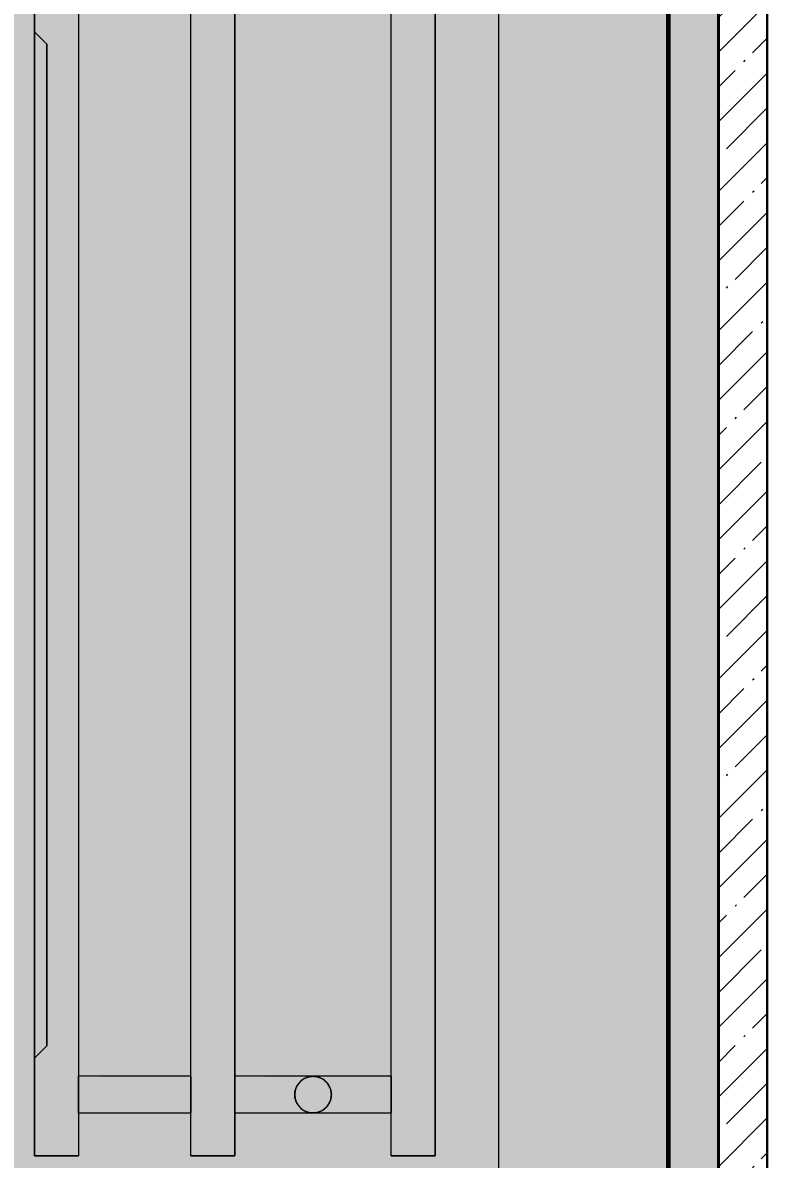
# Model space of a CAD drawing. Header units: millimetres. Extents: x 10406 to 76706, y -2377 to 12445.
# Drawn here: x 67601.7 to 67906.6, y 8528.6 to 8993.8 of the extents above; entities that cross this region are included whole.
import ezdxf

# ---------------------------------------------------------------- set-up
doc = ezdxf.new("R2010")
doc.units = ezdxf.units.MM
for name, color, linetype, lineweight in [('A-ANNO-DIMS', 7, 'Continuous', 9), ('A-ANNO-DIMS-25', 7, 'Continuous', 9), ('A-WALL-PATT', 7, 'Continuous', 9), ('M-EQPM', 7, 'Continuous', 9)]:
    doc.layers.add(name, color=color, linetype=linetype, lineweight=lineweight)
for name, color, linetype, lineweight, true_color in [('A-WALL-4', 7, 'Continuous', 30, 0x3c3c3c), ('A-WALL-5', 7, 'Continuous', 40, 0x3c3c3c), ('A-WALL-FNSH-3', 7, 'Continuous', 30, 0x3c3c3c), ('I-WALL-1', 7, 'Continuous', 9, 0x787878)]:
    doc.layers.add(name, color=color, linetype=linetype, lineweight=lineweight, true_color=true_color)
doc.layers.add('M-EQPM-1', color=7, linetype='Continuous', lineweight=9, true_color=0xe6e6e6, transparency=0.7)
doc.styles.add('ISOCPEUR_5', font='isocpeur.ttf', dxfattribs={"width": 0.9, "height": 49.99999999999999})
doc.dimstyles.new('ISO-2_0_0_9К_Средний_округл2_1', dxfattribs={"dimscale": 304.8, "dimtxt": 49.79905879051576, "dimasz": 0.1230314960629921, "dimexe": 0.09842519685039369, "dimexo": 0, "dimgap": 0, "dimtad": 1, "dimdec": 0, "dimrnd": 10, "dimzin": 0, "dimdsep": 46, "dimtxsty": 'ISOCPEUR_5', "dimblk1": 'OBLIQUE', "dimblk2": 'OBLIQUE', "dimsah": 1, "dimcen": 0.09, "dimdle": 0.09842519685039369, "dimazin": 0, "dimtfac": 1, "dimtdec": 4, "dimtix": 1, "dimtmove": 0, "dimatfit": 3, "dimfxl": 1, "dimtvp": 1, "dimtolj": 1, "dimtzin": 0, "dimarcsym": 2})

# ---------------------------------------------------------------- blocks, each defined once
blk = doc.blocks.new('radiator_prado_classic_z_tip_30_po exemplyaru - Classic Z Тип 30-500-30677899-Развертка 3_02-2')
at = {"layer": 'M-EQPM-1'}
for points in [[(-396.8846453224432, 8530.000000000005), (-381.9999999983435, 8530.000000000005), (-381.9999999983435, 9030.000000000005), (-399.9999999983568, 9030.000000000005), (-399.9999999983427, 8990.000000000005), (-394.9999999983427, 8985.000000000005), (-394.9999999983427, 8574.999999999987), (-399.9999999983568, 8569.999999999987), (-399.9999999983568, 8530.000000000005)], [(-317.9999999983451, 8530.000000000005), (-317.9999999983451, 9030.000000000005), (-335.9999999983572, 9030.000000000005), (-335.9999999983572, 8530.000000000005)], [(-235.9999999983454, 8530.000000000005), (-235.9999999983454, 9030.000000000005), (-253.9999999983553, 9030.000000000005), (-253.9999999983553, 8530.000000000005)], [(-399.9999999983568, 8569.999999999987), (-394.9999999983427, 8574.999999999987), (-394.9999999983427, 8985.000000000005), (-399.9999999983427, 8990.000000000005), (-399.9999999983568, 8576.6098156261)], [(-278.7684421877032, 8553.029155988655), (-278.6576797858265, 8553.80673338873), (-278.7644054783344, 8553.058857161734)], [(-280.6426702462719, 8549.76787108194), (-280.1899618394788, 8550.332338050828), (-280.5877116546758, 8549.839494512966)]]:
    blk.add_hatch(color=256, dxfattribs=at).paths.add_polyline_path(points)
h = blk.add_hatch(color=256, dxfattribs=at)
h.paths.add_polyline_path([(-292.4934167626935, 8558.753071730685), (-292.0258565082742, 8559.38040092801), (-292.4918751839088, 8558.755080755273)])
h.paths.add_polyline_path([(-293.232724324629, 8556.97084401134), (-292.956855376919, 8557.648947080472), (-293.2285324374682, 8556.980964122175)])
h.paths.add_polyline_path([(-279.0116958618291, 8555.000000000004), (-253.9999999983553, 8555.000000000004), (-253.9999999983553, 8562.500000000005), (-317.9999999983451, 8562.244443697173), (-317.9999999983451, 8555.000000000004), (-279.5053927277832, 8555.000000000004)])
h.paths.add_polyline_path([(-381.9999999983435, 8555.000000000004), (-335.9999999983572, 8555.000000000004), (-335.9999999983572, 8562.500000000005), (-381.9999999983435, 8562.244443697173), (-381.9999999983435, 8556.941142838274)])
h = blk.add_hatch(color=256, dxfattribs=at)
h.paths.add_polyline_path([(-278.7684421877054, 8556.97084401135), (-278.7726340748651, 8557.00168694668), (-278.7726340748651, 8556.98096412218)])
h.paths.add_polyline_path([(-279.507749749643, 8558.753071730693), (-280.1899618394863, 8559.667661949181), (-279.5092913284245, 8558.755080755276)])
h = blk.add_hatch(color=256, dxfattribs=at)
h.paths.add_polyline_path([(-279.5077497496387, 8551.246928269313), (-280.1899618394788, 8550.332338050828), (-279.5092913284191, 8551.244919244733)])
h.paths.add_polyline_path([(-278.7684421877032, 8553.029155988655), (-278.7726340748619, 8552.998313053327), (-278.7726340748619, 8553.019035877825)])
h.paths.add_polyline_path([(-288.8536647781328, 8547.5), (-253.9999999983553, 8547.755556302836), (-253.9999999983553, 8555.000000000004), (-317.9999999983451, 8555.000000000004), (-317.9999999983451, 8547.500000000004), (-293.245026953334, 8547.5)])
h.paths.add_polyline_path([(-337.5071741759176, 8547.500000000004), (-335.9999999983572, 8547.755556302836), (-335.9999999983572, 8555.000000000004), (-381.9999999983435, 8555.000000000004), (-381.9999999983435, 8547.500000000004), (-367.1959097491804, 8547.500000000004)])
h.paths.add_polyline_path([(-293.232724324629, 8553.02915598866), (-293.245026953334, 8553.058857161732), (-293.2342161156379, 8553.040132241567)])
h.paths.add_polyline_path([(-291.3584962660581, 8549.767871081938), (-292.0258565082828, 8550.619599071999), (-291.4134548576574, 8549.839494512966)])
at = {"layer": 'M-EQPM'}
for p, q in [((-399.9999999983477, 8529.999999999996), (-399.9999999983477, 9029.999999999996)), ((-399.9999999983508, 9029.999999999996), (-399.9999999983508, 8989.999999999996)), ((-381.9999999983477, 9029.999999999996), (-381.9999999983477, 8529.999999999996)), ((-335.9999999983608, 8529.999999999996), (-335.9999999983608, 9029.999999999996)), ((-317.9999999983482, 9029.999999999996), (-317.9999999983482, 8529.999999999996)), ((-253.999999998359, 8529.999999999996), (-253.999999998359, 9029.999999999996)), ((-235.999999998356, 8529.999999999996), (-235.999999998356, 9029.999999999996)), ((-235.9999999983489, 9029.999999999996), (-235.9999999983489, 8529.999999999996)), ((-381.9999999983508, 8997.500000000002), (-381.9999999983508, 8562.499999999996)), ((-335.9999999983842, 8562.499999999996), (-335.9999999983842, 8997.500000000002)), ((-317.9999999983843, 8562.499999999996), (-317.9999999983843, 8997.500000000002)), ((-253.9999999983824, 8562.499999999996), (-253.9999999983824, 8997.500000000002)), ((-399.9999999983479, 8569.99999999998), (-399.9999999983479, 8989.999999999996)), ((-399.9999999983478, 8989.999999999996), (-399.9999999983478, 8569.99999999998)), ((-399.999999998348, 8569.99999999998), (-399.999999998348, 8989.999999999996)), ((-399.9999999983479, 8989.999999999996), (-399.9999999983479, 8569.99999999998)), ((-399.9999999983481, 8569.99999999998), (-399.9999999983481, 8989.999999999996)), ((-399.999999998348, 8989.999999999996), (-399.999999998348, 8569.99999999998)), ((-399.9999999983482, 8569.99999999998), (-399.9999999983482, 8989.999999999996)), ((-399.9999999983481, 8989.999999999996), (-399.9999999983481, 8569.99999999998)), ((-399.9999999983482, 8569.99999999998), (-399.9999999983482, 8989.999999999996)), ((-399.9999999983482, 8989.999999999996), (-399.9999999983482, 8569.99999999998)), ((-399.9999999983484, 8569.99999999998), (-399.9999999983484, 8989.999999999996)), ((-399.9999999983483, 8989.999999999996), (-399.9999999983483, 8569.99999999998)), ((-399.9999999983485, 8569.99999999998), (-399.9999999983485, 8989.999999999996)), ((-399.9999999983485, 8989.999999999996), (-399.9999999983485, 8569.99999999998)), ((-399.999999998349, 8569.99999999998), (-399.999999998349, 8989.999999999996)), ((-399.9999999983489, 8989.999999999996), (-399.9999999983489, 8569.99999999998)), ((-399.9999999983492, 8569.99999999998), (-399.9999999983492, 8989.999999999996)), ((-399.999999998349, 8989.999999999996), (-399.999999998349, 8569.99999999998)), ((-399.999999998349, 8569.99999999998), (-399.999999998349, 8989.999999999996)), ((-399.999999998349, 8989.999999999996), (-399.999999998349, 8569.99999999998)), ((-399.9999999983493, 8569.99999999998), (-399.9999999983493, 8989.999999999996)), ((-399.9999999983492, 8989.999999999996), (-399.9999999983492, 8569.99999999998)), ((-399.9999999983478, 8569.99999999998), (-399.9999999983478, 8989.999999999996)), ((-399.9999999983478, 8989.999999999996), (-399.9999999983478, 8569.99999999998)), ((-399.9999999983486, 8569.99999999998), (-399.9999999983486, 8989.999999999996)), ((-399.9999999983485, 8989.999999999996), (-399.9999999983485, 8569.99999999998)), ((-399.9999999983487, 8569.99999999998), (-399.9999999983487, 8989.999999999996)), ((-399.9999999983486, 8989.999999999996), (-399.9999999983486, 8569.99999999998)), ((-399.9999999983488, 8569.99999999998), (-399.9999999983488, 8989.999999999996)), ((-399.9999999983488, 8989.999999999996), (-399.9999999983488, 8569.99999999998)), ((-399.9999999983489, 8569.99999999998), (-399.9999999983489, 8989.999999999996)), ((-399.9999999983488, 8989.999999999996), (-399.9999999983488, 8569.99999999998)), ((-399.9999999983493, 8569.99999999998), (-399.9999999983493, 8989.999999999996)), ((-399.9999999983493, 8989.999999999996), (-399.9999999983493, 8569.99999999998)), ((-399.9999999983494, 8569.99999999998), (-399.9999999983494, 8989.999999999996)), ((-399.9999999983494, 8989.999999999996), (-399.9999999983494, 8569.99999999998)), ((-399.9999999983496, 8569.99999999998), (-399.9999999983496, 8989.999999999996)), ((-399.9999999983496, 8989.999999999996), (-399.9999999983496, 8569.99999999998)), ((-399.9999999983497, 8569.99999999998), (-399.9999999983497, 8989.999999999996)), ((-399.9999999983497, 8989.999999999996), (-399.9999999983497, 8569.99999999998)), ((-399.9999999983497, 8569.99999999998), (-399.9999999983497, 8989.999999999996)), ((-399.9999999983497, 8989.999999999996), (-399.9999999983497, 8569.99999999998)), ((-399.9999999983499, 8569.99999999998), (-399.9999999983499, 8989.999999999996)), ((-399.9999999983498, 8989.999999999996), (-399.9999999983498, 8569.99999999998)), ((-399.9999999983499, 8569.99999999998), (-399.9999999983499, 8989.999999999996)), ((-399.9999999983499, 8989.999999999996), (-399.9999999983499, 8569.99999999998)), ((-399.99999999835, 8569.99999999998), (-399.99999999835, 8989.999999999996)), ((-399.9999999983499, 8989.999999999996), (-399.9999999983499, 8569.99999999998)), ((-399.9999999983501, 8569.99999999998), (-399.9999999983501, 8989.999999999996)), ((-399.9999999983501, 8989.999999999996), (-399.9999999983501, 8569.99999999998)), ((-399.9999999983502, 8569.99999999998), (-399.9999999983502, 8989.999999999996)), ((-399.9999999983502, 8989.999999999996), (-399.9999999983502, 8569.99999999998)), ((-399.9999999983503, 8569.99999999998), (-399.9999999983503, 8989.999999999996)), ((-399.9999999983503, 8989.999999999996), (-399.9999999983503, 8569.99999999998)), ((-399.9999999983505, 8569.99999999998), (-399.9999999983505, 8989.999999999996)), ((-399.9999999983504, 8989.999999999996), (-399.9999999983504, 8569.99999999998)), ((-399.9999999983506, 8569.99999999998), (-399.9999999983506, 8989.999999999996)), ((-399.9999999983506, 8989.999999999996), (-399.9999999983506, 8569.99999999998)), ((-399.9999999983506, 8569.99999999998), (-399.9999999983506, 8989.999999999996)), ((-399.9999999983506, 8989.999999999996), (-399.9999999983506, 8569.99999999998)), ((-399.9999999983507, 8569.99999999998), (-399.9999999983507, 8989.999999999996)), ((-399.9999999983507, 8989.999999999996), (-399.9999999983507, 8569.99999999998)), ((-399.9999999983508, 8569.99999999998), (-399.9999999983508, 8989.999999999996)), ((-399.9999999983508, 8989.999999999996), (-399.9999999983508, 8569.99999999998)), ((-399.9999999983508, 8989.999999999996), (-399.9999999983508, 8569.999999999978)), ((-399.999999998346, 8989.999999999996), (-394.9999999983459, 8984.999999999995)), ((-399.9999999983461, 8989.999999999996), (-394.999999998346, 8984.999999999995)), ((-399.9999999983461, 8989.999999999996), (-394.9999999983461, 8984.999999999996)), ((-399.9999999983461, 8989.999999999996), (-394.9999999983461, 8984.999999999996)), ((-399.9999999983461, 8989.999999999996), (-394.9999999983462, 8984.999999999996)), ((-399.9999999983462, 8989.999999999996), (-394.9999999983462, 8984.999999999996)), ((-399.9999999983463, 8989.999999999996), (-394.9999999983462, 8984.999999999996)), ((-399.9999999983464, 8989.999999999996), (-394.9999999983463, 8984.999999999996)), ((-399.9999999983464, 8989.999999999996), (-394.9999999983464, 8984.999999999996)), ((-399.9999999983464, 8989.999999999996), (-394.9999999983464, 8984.999999999996)), ((-399.9999999983464, 8989.999999999996), (-394.9999999983465, 8984.999999999996)), ((-399.9999999983465, 8989.999999999996), (-394.9999999983465, 8984.999999999996)), ((-399.9999999983466, 8989.999999999996), (-394.9999999983465, 8984.999999999996)), ((-399.9999999983467, 8989.999999999996), (-394.9999999983465, 8984.999999999996)), ((-399.9999999983459, 8989.999999999996), (-394.9999999983459, 8984.999999999996)), ((-399.999999998346, 8989.999999999996), (-394.9999999983459, 8984.999999999996)), ((-399.9999999983467, 8989.999999999996), (-394.9999999983467, 8984.999999999996)), ((-399.9999999983468, 8989.999999999996), (-394.9999999983467, 8984.999999999996)), ((-399.9999999983468, 8989.999999999996), (-394.9999999983468, 8984.999999999996)), ((-399.9999999983468, 8989.999999999996), (-394.9999999983468, 8984.999999999996)), ((-399.9999999983469, 8989.999999999996), (-394.9999999983468, 8984.999999999996)), ((-399.9999999983469, 8989.999999999996), (-394.9999999983469, 8984.999999999996)), ((-399.9999999983469, 8989.999999999996), (-394.9999999983469, 8984.999999999996)), ((-399.9999999983471, 8989.999999999996), (-394.999999998347, 8984.999999999996)), ((-399.9999999983471, 8989.999999999996), (-394.9999999983471, 8984.999999999996)), ((-399.9999999983471, 8989.999999999996), (-394.9999999983471, 8984.999999999996)), ((-399.9999999983472, 8989.999999999996), (-394.9999999983471, 8984.999999999996)), ((-399.9999999983472, 8989.999999999996), (-394.9999999983472, 8984.999999999996)), ((-399.9999999983472, 8989.999999999996), (-394.9999999983472, 8984.999999999996)), ((-399.9999999983473, 8989.999999999996), (-394.9999999983473, 8984.999999999996)), ((-399.9999999983473, 8989.999999999996), (-394.9999999983474, 8984.999999999996)), ((-399.9999999983474, 8989.999999999996), (-394.9999999983473, 8984.999999999996)), ((-399.9999999983474, 8989.999999999996), (-394.9999999983475, 8984.999999999996)), ((-399.9999999983475, 8989.999999999996), (-394.9999999983474, 8984.999999999996)), ((-399.9999999983476, 8989.999999999996), (-394.9999999983476, 8984.999999999996)), ((-399.9999999983476, 8989.999999999996), (-394.9999999983476, 8984.999999999996)), ((-399.9999999983476, 8989.999999999996), (-394.9999999983477, 8984.999999999996)), ((-399.9999999983477, 8989.999999999996), (-394.9999999983477, 8984.999999999996)), ((-399.9999999983478, 8989.999999999996), (-394.9999999983477, 8984.999999999996)), ((-399.9999999983478, 8989.999999999996), (-394.9999999983477, 8984.999999999996)), ((-399.9999999983478, 8989.999999999996), (-394.9999999983478, 8984.999999999996)), ((-399.9999999983479, 8989.999999999996), (-394.9999999983479, 8984.999999999996)), ((-399.9999999983479, 8989.999999999996), (-394.999999998348, 8984.999999999996)), ((-399.999999998348, 8989.999999999996), (-394.999999998348, 8984.999999999996)), ((-399.999999998348, 8989.999999999996), (-394.999999998348, 8984.999999999996)), ((-399.9999999983481, 8989.999999999996), (-394.999999998348, 8984.999999999996)), ((-399.9999999983481, 8989.999999999996), (-394.9999999983481, 8984.999999999996)), ((-399.9999999983482, 8989.999999999996), (-394.9999999983482, 8984.999999999996)), ((-399.9999999983482, 8989.999999999996), (-394.9999999983482, 8984.999999999996)), ((-399.9999999983482, 8989.999999999996), (-394.9999999983483, 8984.999999999996)), ((-399.9999999983483, 8989.999999999996), (-394.9999999983484, 8984.999999999996)), ((-399.9999999983484, 8989.999999999996), (-394.9999999983483, 8984.999999999996)), ((-399.9999999983485, 8989.999999999996), (-394.9999999983484, 8984.999999999996)), ((-399.9999999983485, 8989.999999999996), (-394.9999999983484, 8984.999999999996)), ((-399.9999999983485, 8989.999999999996), (-394.9999999983486, 8984.999999999996)), ((-399.9999999983486, 8989.999999999996), (-394.9999999983486, 8984.999999999996)), ((-399.9999999983486, 8989.999999999996), (-394.9999999983486, 8984.999999999996)), ((-399.9999999983487, 8989.999999999996), (-394.9999999983486, 8984.999999999996)), ((-399.9999999983488, 8989.999999999996), (-394.9999999983487, 8984.999999999996)), ((-399.9999999983488, 8989.999999999996), (-394.9999999983488, 8984.999999999996)), ((-399.9999999983488, 8989.999999999996), (-394.9999999983489, 8984.999999999996)), ((-399.9999999983489, 8989.999999999996), (-394.9999999983489, 8984.999999999996)), ((-399.9999999983489, 8989.999999999996), (-394.9999999983489, 8984.999999999996)), ((-399.999999998349, 8989.999999999996), (-394.9999999983489, 8984.999999999996)), ((-394.9999999983459, 8574.99999999998), (-394.9999999983459, 8984.999999999995)), ((-394.999999998346, 8984.999999999995), (-394.999999998346, 8574.99999999998)), ((-394.9999999983461, 8574.99999999998), (-394.9999999983461, 8984.999999999996)), ((-394.9999999983461, 8984.999999999996), (-394.9999999983461, 8574.99999999998)), ((-394.9999999983462, 8574.99999999998), (-394.9999999983462, 8984.999999999996)), ((-394.9999999983462, 8984.999999999996), (-394.9999999983462, 8574.99999999998)), ((-394.9999999983462, 8574.99999999998), (-394.9999999983462, 8984.999999999996)), ((-394.9999999983463, 8984.999999999996), (-394.9999999983463, 8574.99999999998)), ((-394.9999999983464, 8574.99999999998), (-394.9999999983464, 8984.999999999996)), ((-394.9999999983464, 8984.999999999996), (-394.9999999983464, 8574.99999999998)), ((-394.9999999983465, 8574.99999999998), (-394.9999999983465, 8984.999999999996)), ((-394.9999999983465, 8984.999999999996), (-394.9999999983465, 8574.99999999998)), ((-394.9999999983465, 8574.99999999998), (-394.9999999983465, 8984.999999999996)), ((-394.9999999983465, 8984.999999999996), (-394.9999999983465, 8574.99999999998)), ((-394.9999999983459, 8574.99999999998), (-394.9999999983459, 8984.999999999996)), ((-394.9999999983459, 8984.999999999996), (-394.9999999983459, 8574.99999999998)), ((-394.9999999983467, 8574.99999999998), (-394.9999999983467, 8984.999999999996)), ((-394.9999999983467, 8984.999999999996), (-394.9999999983467, 8574.99999999998)), ((-394.9999999983468, 8574.99999999998), (-394.9999999983468, 8984.999999999996)), ((-394.9999999983468, 8984.999999999996), (-394.9999999983468, 8574.99999999998)), ((-394.9999999983468, 8574.99999999998), (-394.9999999983468, 8984.999999999996)), ((-394.9999999983469, 8984.999999999996), (-394.9999999983469, 8574.99999999998)), ((-394.9999999983469, 8574.99999999998), (-394.9999999983469, 8984.999999999996)), ((-394.999999998347, 8984.999999999996), (-394.999999998347, 8574.99999999998)), ((-394.9999999983471, 8574.99999999998), (-394.9999999983471, 8984.999999999996)), ((-394.9999999983471, 8984.999999999996), (-394.9999999983471, 8574.99999999998)), ((-394.9999999983471, 8574.99999999998), (-394.9999999983471, 8984.999999999996)), ((-394.9999999983472, 8984.999999999996), (-394.9999999983472, 8574.99999999998)), ((-394.9999999983472, 8574.99999999998), (-394.9999999983472, 8984.999999999996)), ((-394.9999999983473, 8984.999999999996), (-394.9999999983473, 8574.99999999998)), ((-394.9999999983474, 8574.99999999998), (-394.9999999983474, 8984.999999999996)), ((-394.9999999983473, 8984.999999999996), (-394.9999999983473, 8574.99999999998)), ((-394.9999999983475, 8574.99999999998), (-394.9999999983475, 8984.999999999996)), ((-394.9999999983474, 8984.999999999996), (-394.9999999983474, 8574.99999999998)), ((-394.9999999983476, 8574.99999999998), (-394.9999999983476, 8984.999999999996)), ((-394.9999999983476, 8984.999999999996), (-394.9999999983476, 8574.99999999998)), ((-394.9999999983477, 8574.99999999998), (-394.9999999983477, 8984.999999999996)), ((-394.9999999983477, 8984.999999999996), (-394.9999999983477, 8574.99999999998)), ((-394.9999999983477, 8574.99999999998), (-394.9999999983477, 8984.999999999996)), ((-394.9999999983477, 8984.999999999996), (-394.9999999983477, 8574.99999999998)), ((-394.9999999983478, 8574.99999999998), (-394.9999999983478, 8984.999999999996)), ((-394.9999999983479, 8984.999999999996), (-394.9999999983479, 8574.99999999998)), ((-394.999999998348, 8574.99999999998), (-394.999999998348, 8984.999999999996)), ((-394.999999998348, 8984.999999999996), (-394.999999998348, 8574.99999999998)), ((-394.999999998348, 8574.99999999998), (-394.999999998348, 8984.999999999996)), ((-394.999999998348, 8984.999999999996), (-394.999999998348, 8574.99999999998)), ((-394.9999999983481, 8574.99999999998), (-394.9999999983481, 8984.999999999996)), ((-394.9999999983482, 8984.999999999996), (-394.9999999983482, 8574.99999999998)), ((-394.9999999983482, 8574.99999999998), (-394.9999999983482, 8984.999999999996)), ((-394.9999999983483, 8984.999999999996), (-394.9999999983483, 8574.99999999998)), ((-394.9999999983484, 8574.99999999998), (-394.9999999983484, 8984.999999999996)), ((-394.9999999983483, 8984.999999999996), (-394.9999999983483, 8574.99999999998)), ((-394.9999999983484, 8574.99999999998), (-394.9999999983484, 8984.999999999996)), ((-394.9999999983484, 8984.999999999996), (-394.9999999983484, 8574.99999999998)), ((-394.9999999983486, 8574.99999999998), (-394.9999999983486, 8984.999999999996)), ((-394.9999999983486, 8984.999999999996), (-394.9999999983486, 8574.99999999998)), ((-394.9999999983486, 8574.99999999998), (-394.9999999983486, 8984.999999999996)), ((-394.9999999983486, 8984.999999999996), (-394.9999999983486, 8574.99999999998)), ((-394.9999999983487, 8574.99999999998), (-394.9999999983487, 8984.999999999996)), ((-394.9999999983488, 8984.999999999996), (-394.9999999983488, 8574.99999999998)), ((-394.9999999983489, 8574.99999999998), (-394.9999999983489, 8984.999999999996)), ((-394.9999999983489, 8984.999999999996), (-394.9999999983489, 8574.99999999998)), ((-394.9999999983489, 8574.99999999998), (-394.9999999983489, 8984.999999999996)), ((-394.9999999983489, 8984.999999999996), (-394.9999999983489, 8574.99999999998)), ((-394.999999998346, 8574.99999999998), (-399.9999999983461, 8569.99999999998)), ((-399.999999998346, 8569.99999999998), (-394.9999999983459, 8574.99999999998)), ((-394.9999999983461, 8574.99999999998), (-399.9999999983461, 8569.99999999998)), ((-399.9999999983461, 8569.99999999998), (-394.9999999983461, 8574.99999999998)), ((-394.9999999983462, 8574.99999999998), (-399.9999999983462, 8569.99999999998)), ((-399.9999999983461, 8569.99999999998), (-394.9999999983462, 8574.99999999998)), ((-394.9999999983463, 8574.99999999998), (-399.9999999983464, 8569.99999999998)), ((-399.9999999983463, 8569.99999999998), (-394.9999999983462, 8574.99999999998)), ((-394.9999999983464, 8574.99999999998), (-399.9999999983464, 8569.99999999998)), ((-399.9999999983464, 8569.99999999998), (-394.9999999983464, 8574.99999999998)), ((-394.9999999983465, 8574.99999999998), (-399.9999999983465, 8569.99999999998)), ((-399.9999999983464, 8569.99999999998), (-394.9999999983465, 8574.99999999998)), ((-394.9999999983465, 8574.99999999998), (-399.9999999983467, 8569.99999999998)), ((-399.9999999983466, 8569.99999999998), (-394.9999999983465, 8574.99999999998)), ((-394.9999999983459, 8574.99999999998), (-399.999999998346, 8569.99999999998)), ((-399.9999999983459, 8569.99999999998), (-394.9999999983459, 8574.99999999998)), ((-394.9999999983467, 8574.99999999998), (-399.9999999983468, 8569.99999999998)), ((-399.9999999983467, 8569.99999999998), (-394.9999999983467, 8574.99999999998)), ((-394.9999999983468, 8574.99999999998), (-399.9999999983468, 8569.99999999998)), ((-399.9999999983468, 8569.99999999998), (-394.9999999983468, 8574.99999999998)), ((-394.9999999983469, 8574.99999999998), (-399.9999999983469, 8569.99999999998)), ((-399.9999999983469, 8569.99999999998), (-394.9999999983468, 8574.99999999998)), ((-394.999999998347, 8574.99999999998), (-399.9999999983471, 8569.99999999998)), ((-399.9999999983469, 8569.99999999998), (-394.9999999983469, 8574.99999999998)), ((-394.9999999983471, 8574.99999999998), (-399.9999999983471, 8569.99999999998)), ((-399.9999999983471, 8569.99999999998), (-394.9999999983471, 8574.99999999998)), ((-394.9999999983472, 8574.99999999998), (-399.9999999983472, 8569.99999999998)), ((-399.9999999983472, 8569.99999999998), (-394.9999999983471, 8574.99999999998)), ((-394.9999999983473, 8574.99999999998), (-399.9999999983473, 8569.99999999998)), ((-399.9999999983472, 8569.99999999998), (-394.9999999983472, 8574.99999999998)), ((-394.9999999983473, 8574.99999999998), (-399.9999999983474, 8569.99999999998)), ((-399.9999999983473, 8569.99999999998), (-394.9999999983474, 8574.99999999998)), ((-394.9999999983474, 8574.99999999998), (-399.9999999983475, 8569.99999999998)), ((-399.9999999983474, 8569.99999999998), (-394.9999999983475, 8574.99999999998)), ((-394.9999999983476, 8574.99999999998), (-399.9999999983476, 8569.99999999998)), ((-399.9999999983476, 8569.99999999998), (-394.9999999983476, 8574.99999999998)), ((-394.9999999983477, 8574.99999999998), (-399.9999999983477, 8569.99999999998)), ((-399.9999999983476, 8569.99999999998), (-394.9999999983477, 8574.99999999998)), ((-394.9999999983477, 8574.99999999998), (-399.9999999983478, 8569.99999999998)), ((-399.9999999983478, 8569.99999999998), (-394.9999999983477, 8574.99999999998)), ((-394.9999999983479, 8574.99999999998), (-399.9999999983479, 8569.99999999998)), ((-399.9999999983478, 8569.99999999998), (-394.9999999983478, 8574.99999999998)), ((-394.999999998348, 8574.99999999998), (-399.999999998348, 8569.99999999998)), ((-399.9999999983479, 8569.99999999998), (-394.999999998348, 8574.99999999998)), ((-394.999999998348, 8574.99999999998), (-399.9999999983481, 8569.99999999998)), ((-399.999999998348, 8569.99999999998), (-394.999999998348, 8574.99999999998)), ((-394.9999999983482, 8574.99999999998), (-399.9999999983482, 8569.99999999998)), ((-399.9999999983481, 8569.99999999998), (-394.9999999983481, 8574.99999999998)), ((-394.9999999983483, 8574.99999999998), (-399.9999999983482, 8569.99999999998)), ((-399.9999999983482, 8569.99999999998), (-394.9999999983482, 8574.99999999998)), ((-394.9999999983483, 8574.99999999998), (-399.9999999983484, 8569.99999999998)), ((-399.9999999983483, 8569.99999999998), (-394.9999999983484, 8574.99999999998)), ((-394.9999999983484, 8574.99999999998), (-399.9999999983485, 8569.99999999998)), ((-399.9999999983485, 8569.99999999998), (-394.9999999983484, 8574.99999999998)), ((-394.9999999983486, 8574.99999999998), (-399.9999999983486, 8569.99999999998)), ((-399.9999999983485, 8569.99999999998), (-394.9999999983486, 8574.99999999998)), ((-394.9999999983486, 8574.99999999998), (-399.9999999983487, 8569.99999999998)), ((-399.9999999983486, 8569.99999999998), (-394.9999999983486, 8574.99999999998)), ((-394.9999999983488, 8574.99999999998), (-399.9999999983488, 8569.99999999998)), ((-399.9999999983488, 8569.99999999998), (-394.9999999983487, 8574.99999999998)), ((-394.9999999983489, 8574.99999999998), (-399.9999999983489, 8569.99999999998)), ((-399.9999999983488, 8569.99999999998), (-394.9999999983489, 8574.99999999998)), ((-394.9999999983489, 8574.99999999998), (-399.999999998349, 8569.99999999998)), ((-399.9999999983489, 8569.99999999998), (-394.9999999983489, 8574.99999999998)), ((-399.9999999983508, 8569.999999999978), (-399.9999999983508, 8529.999999999996)), ((-335.9999999983571, 8562.500000000005), (-381.9999999983434, 8562.500000000005)), ((-335.9999999983796, 8562.500000000005), (-381.9999999983431, 8562.500000000005)), ((-381.9999999983477, 8562.499999999996), (-381.9999999983478, 8554.999999999996)), ((-381.9999999983478, 8554.999999999996), (-381.9999999983477, 8562.499999999996)), ((-381.9999999983559, 8562.499999999996), (-381.9999999983559, 8554.999999999996)), ((-381.9999999983559, 8554.999999999996), (-381.9999999983559, 8562.499999999996)), ((-381.9999999983508, 8562.244443697164), (-381.9999999983508, 8561.49519052838)), ((-381.9999999983508, 8561.470993427518), (-381.9999999983508, 8547.755556302827)), ((-335.9999999983611, 8562.499999999996), (-335.9999999983611, 8554.999999999996)), ((-335.9999999983611, 8562.244443697164), (-335.9999999983611, 8562.499999999996)), ((-335.9999999983838, 8562.499999999996), (-335.9999999983838, 8554.999999999996)), ((-335.9999999983838, 8562.244443697164), (-335.9999999983838, 8562.499999999996)), ((-335.9999999983611, 8558.749999999996), (-335.9999999983611, 8562.244443697164)), ((-335.9999999983838, 8561.49519052838), (-335.9999999983838, 8562.244443697164)), ((-335.9999999983842, 8561.49519052838), (-335.9999999983842, 8562.244443697164)), ((-335.9999999983838, 8560.303300858895), (-335.9999999983838, 8561.49519052838)), ((-335.9999999983842, 8547.755556302827), (-335.9999999983842, 8561.470993427518)), ((-335.9999999983838, 8554.999999999996), (-335.9999999983838, 8560.303300858895)), ((-253.9999999983562, 8562.500000000005), (-317.9999999983449, 8562.500000000005)), ((-253.9999999983777, 8562.500000000005), (-317.9999999983447, 8562.500000000005)), ((-317.9999999983489, 8554.999999999996), (-317.9999999983488, 8562.499999999996)), ((-317.9999999983488, 8562.499999999996), (-317.9999999983488, 8554.999999999996)), ((-317.9999999983839, 8554.999999999996), (-317.9999999983838, 8562.499999999996)), ((-317.9999999983838, 8562.499999999996), (-317.9999999983838, 8554.999999999996)), ((-317.9999999983843, 8561.49519052838), (-317.9999999983843, 8562.244443697164)), ((-317.9999999983843, 8547.755556302827), (-317.9999999983843, 8561.470993427518)), ((-253.9999999983593, 8562.499999999996), (-253.9999999983593, 8554.999999999996)), ((-253.9999999983592, 8554.999999999996), (-253.9999999983593, 8562.499999999996)), ((-253.999999998382, 8562.499999999996), (-253.999999998382, 8554.999999999996)), ((-253.9999999983819, 8560.303300858895), (-253.999999998382, 8562.499999999996)), ((-253.9999999983824, 8561.49519052838), (-253.9999999983824, 8562.244443697164)), ((-253.9999999983824, 8547.755556302827), (-253.9999999983824, 8561.470993427518)), ((-253.9999999983819, 8554.999999999996), (-253.9999999983819, 8560.303300858895)), ((-381.9999999983478, 8554.999999999996), (-381.9999999983478, 8551.249999999995)), ((-381.9999999983477, 8549.696699141097), (-381.9999999983478, 8554.999999999996)), ((-381.9999999983559, 8554.999999999996), (-381.9999999983559, 8547.499999999996)), ((-381.9999999983559, 8548.504809471613), (-381.9999999983559, 8554.999999999996)), ((-335.9999999983611, 8554.999999999996), (-335.9999999983611, 8558.749999999996)), ((-335.9999999983613, 8554.999999999996), (-335.9999999983613, 8547.499999999996)), ((-335.9999999983613, 8547.499999999996), (-335.9999999983613, 8554.999999999996)), ((-335.999999998384, 8554.999999999996), (-335.9999999983839, 8547.499999999996)), ((-335.9999999983839, 8551.249999999995), (-335.9999999983839, 8554.999999999996)), ((-317.9999999983485, 8547.499999999996), (-317.9999999983487, 8554.999999999996)), ((-317.9999999983485, 8554.999999999996), (-317.9999999983485, 8547.755556302829)), ((-317.9999999983835, 8547.499999999996), (-317.9999999983836, 8554.999999999996)), ((-317.9999999983835, 8554.999999999996), (-317.9999999983835, 8547.755556302829)), ((-253.9999999983595, 8554.999999999996), (-253.9999999983594, 8547.499999999996)), ((-253.9999999983594, 8551.249999999995), (-253.9999999983594, 8554.999999999996)), ((-253.9999999983822, 8554.999999999996), (-253.9999999983822, 8547.499999999996)), ((-253.9999999983822, 8547.499999999996), (-253.9999999983821, 8554.999999999996)), ((-381.9999999983478, 8551.249999999995), (-381.9999999983477, 8547.755556302829)), ((-335.9999999983839, 8549.696699141097), (-335.9999999983839, 8551.249999999995)), ((-253.9999999983594, 8548.504809471613), (-253.9999999983594, 8551.249999999995)), ((-381.9999999983477, 8548.504809471613), (-381.9999999983477, 8549.696699141097)), ((-381.9999999983477, 8547.755556302829), (-381.9999999983477, 8548.504809471613)), ((-381.9999999983559, 8547.499999999996), (-381.9999999983559, 8548.504809471613)), ((-381.9999999983477, 8547.755556302829), (-381.9999999983477, 8547.499999999996)), ((-381.9999999983477, 8547.499999999996), (-381.9999999983477, 8547.755556302829)), ((-381.9999999983434, 8547.500000000004), (-335.9999999983571, 8547.500000000004)), ((-381.9999999983431, 8547.500000000004), (-335.9999999983806, 8547.500000000004)), ((-381.9999999983508, 8547.499999999995), (-381.9999999983508, 8529.999999999996)), ((-335.9999999983839, 8547.499999999996), (-335.9999999983839, 8549.696699141097)), ((-335.9999999983842, 8529.999999999996), (-335.9999999983842, 8547.499999999995)), ((-317.9999999983485, 8547.755556302829), (-317.9999999983485, 8547.499999999996)), ((-317.9999999983835, 8547.755556302829), (-317.9999999983835, 8547.499999999996)), ((-317.9999999983449, 8547.500000000004), (-253.9999999983562, 8547.500000000004)), ((-317.9999999983447, 8547.500000000004), (-253.9999999983777, 8547.500000000004)), ((-317.9999999983843, 8529.999999999996), (-317.9999999983843, 8547.499999999995)), ((-253.9999999983594, 8547.499999999996), (-253.9999999983594, 8548.504809471613)), ((-253.9999999983824, 8529.999999999996), (-253.9999999983824, 8547.499999999995)), ((-399.9999999983508, 8529.999999999996), (-381.9999999983508, 8529.999999999996)), ((-381.9999999983477, 8529.999999999996), (-399.9999999983477, 8529.999999999996)), ((-317.9999999983482, 8529.999999999996), (-335.9999999983608, 8529.999999999996)), ((-335.9999999983842, 8529.999999999996), (-317.9999999983843, 8529.999999999996)), ((-235.9999999983489, 8529.999999999996), (-253.999999998359, 8529.999999999996)), ((-253.9999999983824, 8529.999999999996), (-235.9999999983824, 8529.999999999996))]:
    blk.add_line(p, q, dxfattribs=at)
for centre, radius, start, end in [((-286.0005832561695, 8554.99999999999), 7.5, 90, 269.9999999999988), ((-285.9999999983519, 8554.999999999996), 7.499999999999956, 136.3789540936054, 149.9348695129492), ((-285.9999999983519, 8554.999999999996), 7.50000000000002, 121.6816533717877, 135.0000000000002), ((-285.9999999983519, 8554.999999999996), 7.500000000000031, 119.9999999999976, 120.3045219051872), ((-285.9999999983519, 8554.999999999996), 7.500000000000024, 117.282260728209, 119.9999999999726), ((-285.9999999983519, 8554.999999999996), 7.500000000000004, 107.4955371226162, 117.2822607282058), ((-285.9999999983519, 8554.999999999996), 7.5, 105.0048366822145, 107.4955371226175), ((-285.9999999983519, 8554.999999999996), 7.499999999999983, 90.00450707031546, 103.4292726831511), ((-286.0005832561695, 8554.99999999999), 7.499999999999943, 269.9999999999996, 90), ((-285.9999999983519, 8554.999999999996), 7.499999999999972, 75.00450707031347, 90.00000000000021), ((-285.9999999983519, 8554.999999999996), 7.50000000000002, 72.47896159579297, 74.99999999999952), ((-285.9999999983519, 8554.999999999996), 7.499999999999986, 62.76011520433254, 72.4789615957913), ((-285.9999999983519, 8554.999999999996), 7.500000000000001, 60.00483668221478, 62.76011520433507), ((-285.9999999983519, 8554.999999999996), 7.500000000000025, 59.69547809480776, 59.99999999999711), ((-285.9999999983519, 8554.999999999996), 7.50000000000003, 45.00563243572557, 58.29212570609991), ((-285.9999999983519, 8554.999999999996), 7.500000000000011, 30.06513048704504, 43.62104590638822), ((-285.9999999983519, 8554.999999999996), 7.499999999999972, 165.0000000000349, 180.0000000000002), ((-285.9999999983519, 8554.999999999996), 7.49999999999998, 180, 195.0000000000087), ((-285.9999999983519, 8554.999999999996), 7.49999999999997, 150.0000000000444, 164.4979362410025), ((-285.9999999983519, 8554.999999999996), 7.500000000000013, 15.50206375899502, 29.9999999999515), ((-285.9999999983519, 8554.999999999996), 7.500000000000028, 0, 14.99999999996205), ((-285.9999999983519, 8554.999999999996), 7.500000000000028, 344.9999999999912, 359.9999999999994), ((-285.9999999983519, 8554.999999999996), 7.500000000000025, 195.5020637590077, 210.0000000000086), ((-285.9999999983519, 8554.999999999996), 7.500000000000003, 210.065130487089, 223.6210459064382), ((-285.9999999983519, 8554.999999999996), 7.5, 316.3789540935654, 329.9348695129141), ((-285.9999999983519, 8554.999999999996), 7.500000000000015, 329.9999999999862, 344.497936240989), ((-285.9999999983519, 8554.999999999996), 7.500000000000023, 225.0000000000006, 238.3183466286997), ((-285.9999999983519, 8554.999999999996), 7.500000000000046, 240.0000000000205, 242.7177392711026), ((-285.9999999983519, 8554.999999999996), 7.50000000000002, 242.7177392710992, 252.5044628781363), ((-285.9999999983519, 8554.999999999996), 7.500000000000015, 252.5044628781357, 254.9951633177855), ((-285.9999999983519, 8554.999999999996), 7.500000000000011, 256.5707273162996, 269.9954929296846), ((-285.9999999983519, 8554.999999999996), 7.500000000000012, 269.9999999999996, 284.9954929296849), ((-285.9999999983519, 8554.999999999996), 7.499999999999983, 285.0000000000016, 287.5210384033827), ((-285.9999999983519, 8554.999999999996), 7.499999999999974, 287.5210384033854, 297.239884796455), ((-285.9999999983519, 8554.999999999996), 7.500000000000028, 297.2398847964528, 299.9951633177827), ((-285.9999999983519, 8554.999999999996), 7.500000000000011, 301.7078742933396, 314.9943675642642)]:
    blk.add_arc(centre, radius, start, end, dxfattribs=at)
for points in [[(-292.4918751839116, 8558.756744482762), (-292.4166434597419, 8558.888941770356), (-292.2599824458954, 8559.145388508598), (-292.0013711665017, 8559.50717586781), (-291.7272423620202, 8559.846435690353), (-291.5388558953696, 8560.058319542952), (-291.4429341377495, 8560.16050548703)], [(-291.4423508799358, 8560.160505487032), (-291.5382800888223, 8560.058322242498), (-291.7266556460613, 8559.846434437492), (-292.0007888352944, 8559.507176203515), (-292.2593989397968, 8559.145388418647), (-292.4160601635173, 8558.88894175644), (-292.4912919260966, 8558.756744482762)], [(-287.4401870146408, 8562.360425351708), (-287.9165890357472, 8562.267077683751), (-288.3902191733097, 8562.126609328176), (-288.8530815203133, 8561.936131906832)], [(-285.9999999983519, 8562.499999999996), (-286.4846110888843, 8562.499999999996), (-286.9637849935344, 8562.453773019663), (-287.4401870146408, 8562.360425351708)], [(-284.5598129820629, 8562.360425351708), (-285.03621851324, 8562.453771747987), (-285.5153889078194, 8562.499999999996), (-285.9999999983518, 8562.499999999996)], [(-283.1469184763904, 8561.936131906832), (-283.609766783111, 8562.126614414876), (-284.0834074508858, 8562.267078955427), (-284.5598129820629, 8562.360425351708)], [(-280.5582323745897, 8560.16050548703), (-280.4623031657031, 8560.058322242496), (-280.2739276084638, 8559.846434437492), (-279.9997944192306, 8559.507176203513), (-279.7411843147277, 8559.145388418647), (-279.5845230910069, 8558.88894175644), (-279.5092913284277, 8558.756744482762)], [(-279.5087080706071, 8558.756744482764), (-279.5839397947767, 8558.888941770356), (-279.7406008086232, 8559.145388508598), (-279.9992120880165, 8559.50717586781), (-280.2733408924976, 8559.846435690355), (-280.461727359148, 8560.058319542954), (-280.5576491167679, 8560.160505487032)], [(-293.2285324374717, 8557.001686946673), (-293.1860399812153, 8557.159789166888), (-293.0897764749463, 8557.471098572372), (-292.9128518583974, 8557.92151032967), (-292.7113727909135, 8558.352204783034), (-292.5671069080814, 8558.624547195168), (-292.4918751839116, 8558.756744482762)], [(-292.4912919260966, 8558.756744482762), (-292.5665236886758, 8558.624547209083), (-292.7107895152722, 8558.352204776575), (-292.912268605358, 8557.921510331402), (-293.0891932158505, 8557.471098571908), (-293.1854567232008, 8557.159789166817), (-293.2279491796552, 8557.001686946673)], [(-279.5092913284277, 8558.756744482762), (-279.4340595658483, 8558.624547209083), (-279.2897937392518, 8558.352204776575), (-279.0883146491655, 8557.921510331402), (-278.9113900386728, 8557.471098571908), (-278.8151265313222, 8557.159789166817), (-278.7726340748676, 8557.001686946673)], [(-278.7720508170484, 8557.001686946673), (-278.8145432733046, 8557.159789166888), (-278.9108067795735, 8557.471098572372), (-279.0877313961221, 8557.921510329672), (-279.2892104636056, 8558.352204783034), (-279.4334763464375, 8558.624547195168), (-279.5087080706071, 8558.756744482764)], [(-292.4918751839163, 8551.243255517227), (-292.5671069464955, 8551.375452790906), (-292.7113727730916, 8551.647795223415), (-292.9128518631774, 8552.078489668587), (-293.0897764736696, 8552.52890142808), (-293.1860399810199, 8552.840210833174), (-293.2285324374743, 8552.998313053318)], [(-293.2279491796552, 8552.99831305332), (-293.1854567233991, 8552.840210833103), (-293.0891932171302, 8552.528901427619), (-292.9122686005816, 8552.07848967032), (-292.7107895330981, 8551.647795216957), (-292.5665236502662, 8551.375452804823), (-292.4912919260966, 8551.243255517229)], [(-291.4429341377561, 8549.839494512958), (-291.5388633466425, 8549.941677757492), (-291.7272389038814, 8550.153565562498), (-292.0013720931144, 8550.492823796474), (-292.2599821976168, 8550.854611581342), (-292.4166434213371, 8551.111058243549), (-292.4918751839163, 8551.243255517227)], [(-292.4912919260966, 8551.243255517229), (-292.4160602019271, 8551.111058229635), (-292.2593991880805, 8550.854611491393), (-292.0007879086873, 8550.492824132181), (-291.7266591042062, 8550.153564309638), (-291.5382726375558, 8549.941680457037), (-291.4423508799358, 8549.83949451296)], [(-279.509291328423, 8551.243255517227), (-279.5845230525925, 8551.111058229633), (-279.7411840664389, 8550.854611491392), (-279.9997953458321, 8550.49282413218), (-280.2739241503131, 8550.153564309636), (-280.4623106169633, 8549.941680457036), (-280.5582323745832, 8549.839494512958)], [(-280.5576491167679, 8549.83949451296), (-280.4617199078814, 8549.941677757495), (-280.2733443506423, 8550.153565562501), (-279.9992111614094, 8550.492823796478), (-279.7406010569067, 8550.854611581344), (-279.5839398331862, 8551.11105824355), (-279.508708070607, 8551.243255517229)], [(-278.772634074865, 8552.998313053318), (-278.8151265311212, 8552.840210833101), (-278.91139003739, 8552.528901427619), (-279.0883146539383, 8552.078489670319), (-279.2897937214217, 8551.647795216957), (-279.4340596042535, 8551.375452804821), (-279.509291328423, 8551.243255517227)], [(-279.508708070607, 8551.243255517229), (-279.4334763080278, 8551.375452790908), (-279.2892104814315, 8551.647795223416), (-279.0877313913456, 8552.07848966859), (-278.9108067808532, 8552.528901428082), (-278.8145432735029, 8552.840210833174), (-278.7720508170484, 8552.99831305332)], [(-288.8530815203133, 8548.063868093159), (-288.3902332135928, 8547.873385585115), (-287.916592545818, 8547.732921044564), (-287.440187014641, 8547.639574648285)], [(-287.440187014641, 8547.639574648285), (-286.9637814834639, 8547.546228252004), (-286.4846110888843, 8547.499999999996), (-285.9999999983518, 8547.499999999996)], [(-285.9999999983519, 8547.499999999996), (-285.5153889078193, 8547.499999999996), (-285.036215003169, 8547.54622698033), (-284.5598129820627, 8547.639574648285)], [(-284.5598129820627, 8547.639574648285), (-284.0834109609565, 8547.73292231624), (-283.6097808233941, 8547.873390671815), (-283.1469184763907, 8548.063868093159)]]:
    blk.add_open_spline(points, degree=3, dxfattribs=at)
for points, knots in [([(-291.4429341377495, 8560.16050548703), (-291.3470123801293, 8560.262691431108), (-291.1517118162996, 8560.459551354821), (-290.7411293614223, 8560.822689425813), (-290.314199470513, 8561.144213015776), (-289.8774471673063, 8561.425714461348), (-289.4281780261294, 8561.679272033969), (-288.6276368052899, 8562.0563821446), (-287.4435351358396, 8562.407543495976), (-286.4851943466932, 8562.499999999996), (-286.0005832561697, 8562.499999999996)], [0.4285714285714285, 0.4285714285714285, 0.4285714285714285, 0.4285714285714285, 0.4642857142857143, 0.5, 0.5714285714285714, 0.6071428571428571, 0.6428571428571428, 0.7142857142857143, 0.8571428571428571, 1, 1, 1, 1]), ([(-290.2036096025412, 8561.211253198471), (-290.3118751581392, 8561.137504985001), (-290.5264102958871, 8560.983208171874), (-290.8433714743315, 8560.731970032828), (-291.0953240217287, 8560.508898901706), (-291.2395112587803, 8560.368568394948), (-291.2842533934439, 8560.323803530224)], [0.4285714285714285, 0.4285714285714285, 0.4285714285714285, 0.4285714285714285, 0.4642857142857143, 0.5, 0.5357142857142857, 0.5520144545898971, 0.5520144545898971, 0.5520144545898971, 0.5520144545898971]), ([(-289.7305109024302, 8561.507213039387), (-289.7790137571533, 8561.479518785538), (-289.9387377778841, 8561.385830478734), (-290.0953440469431, 8561.285001411941), (-290.2036096025412, 8561.211253198471)], [0.3773825240296723, 0.3773825240296723, 0.3773825240296723, 0.3773825240296723, 0.3928571428571428, 0.4285714285714285, 0.4285714285714285, 0.4285714285714285, 0.4285714285714285]), ([(-288.8530815203133, 8561.936131906832), (-289.084512693815, 8561.840893196162), (-289.362795359298, 8561.709816218963), (-289.63699145822, 8561.559940827274), (-289.6856105703396, 8561.532637814604)], [0.2857142857142857, 0.2857142857142857, 0.2857142857142857, 0.2857142857142857, 0.3571428571428571, 0.3726138245838562, 0.3726138245838562, 0.3726138245838562, 0.3726138245838562]), ([(-286.0005832561697, 8562.499999999996), (-285.5159721656462, 8562.499999999996), (-284.5576243563581, 8562.407546039325), (-283.3735490124385, 8562.056375150385), (-282.5729617219206, 8561.67928173049), (-282.1237662922289, 8561.425697452692), (-281.7959756652619, 8561.214653391564), (-281.4741729586395, 8560.983208171874), (-281.1572117801946, 8560.731970032828), (-280.8495028617834, 8560.459533904694), (-280.6541615834764, 8560.262688731564), (-280.5582323745897, 8560.16050548703)], [0, 0, 0, 0, 0.1428571428571428, 0.2857142857142857, 0.3571428571428571, 0.3928571428571428, 0.4285714285714285, 0.4642857142857143, 0.5, 0.5357142857142857, 0.5714285714285714, 0.5714285714285714, 0.5714285714285714, 0.5714285714285714]), ([(-282.3143761127814, 8561.532642638023), (-282.3629982311694, 8561.559944561543), (-282.6372276712812, 8561.709807873944), (-282.9154943230301, 8561.840890652811), (-283.1469184763904, 8561.936131906832)], [0.6273861754158077, 0.6273861754158077, 0.6273861754158077, 0.6273861754158077, 0.6428571428571428, 0.7142857142857143, 0.7142857142857143, 0.7142857142857143, 0.7142857142857143]), ([(-281.7963903941626, 8561.211253198471), (-281.904759935606, 8561.284963738564), (-282.0612580393064, 8561.385831992942), (-282.2209703391621, 8561.479524546143), (-282.2694739673879, 8561.507218519757)], [0.5714285714285714, 0.5714285714285714, 0.5714285714285714, 0.5714285714285714, 0.6071428571428571, 0.6226174759703276, 0.6226174759703276, 0.6226174759703276, 0.6226174759703276]), ([(-280.7157328208153, 8560.323808523512), (-280.7604733872354, 8560.368573956399), (-280.9046691084736, 8560.508901389392), (-281.1700882420776, 8560.743650319935), (-281.3948363730781, 8560.92124057742), (-281.5153840143562, 8561.011103055745)], [0.4479855454100862, 0.4479855454100862, 0.4479855454100862, 0.4479855454100862, 0.4642857142857143, 0.5, 0.5403348862937792, 0.5403348862937792, 0.5403348862937792, 0.5403348862937792]), ([(-293.5005832561696, 8554.999999999996), (-293.4939586559585, 8555.347517033453), (-293.455110113439, 8555.861326486858), (-293.3447312124842, 8556.522485251071), (-293.271024893728, 8556.843584726455), (-293.2285324374717, 8557.001686946673)], [0, 0, 0, 0, 0.07142857142857142, 0.1071428571428571, 0.1428571428571428, 0.1428571428571428, 0.1428571428571428, 0.1428571428571428]), ([(-293.2285324374743, 8552.998313053318), (-293.2710248939287, 8553.156415273465), (-293.3447312123961, 8553.477514748953), (-293.4551101134941, 8554.138673513115), (-293.493958655959, 8554.652482966538), (-293.5005832561696, 8554.999999999996)], [0.8571428571428571, 0.8571428571428571, 0.8571428571428571, 0.8571428571428571, 0.8928571428571428, 0.9285714285714286, 1, 1, 1, 1]), ([(-293.2279491796552, 8557.001686946673), (-293.2704416361097, 8556.843584726528), (-293.3441479545774, 8556.52248525104), (-293.4545268556759, 8555.861326486878), (-293.493375398141, 8555.347517033453), (-293.4999999983518, 8554.999999999996)], [0.8571428571428571, 0.8571428571428571, 0.8571428571428571, 0.8571428571428571, 0.8928571428571428, 0.9285714285714286, 1, 1, 1, 1]), ([(-293.4999999983518, 8554.999999999996), (-293.493375398141, 8554.652482966538), (-293.4545268556217, 8554.138673513133), (-293.3441479546674, 8553.47751474892), (-293.2704416359115, 8553.156415273537), (-293.2279491796552, 8552.99831305332)], [0, 0, 0, 0, 0.07142857142857142, 0.1071428571428571, 0.1428571428571428, 0.1428571428571428, 0.1428571428571428, 0.1428571428571428]), ([(-278.7726340748676, 8557.001686946673), (-278.730141618413, 8556.843584726528), (-278.6564352999452, 8556.52248525104), (-278.5460563988462, 8555.861326486878), (-278.5072078563808, 8555.347517033453), (-278.5005832561696, 8554.999999999996)], [0.8571428571428571, 0.8571428571428571, 0.8571428571428571, 0.8571428571428571, 0.8928571428571428, 0.9285714285714286, 1, 1, 1, 1]), ([(-278.5005832561696, 8554.999999999996), (-278.5072078563804, 8554.652482966538), (-278.5460563988992, 8554.138673513133), (-278.6564352998532, 8553.47751474892), (-278.7301416186089, 8553.156415273535), (-278.772634074865, 8552.998313053318)], [0, 0, 0, 0, 0.07142857142857142, 0.1071428571428571, 0.1428571428571428, 0.1428571428571428, 0.1428571428571428, 0.1428571428571428]), ([(-278.4999999983518, 8554.999999999996), (-278.5066245985628, 8555.347517033453), (-278.545473141082, 8555.861326486858), (-278.6558520420362, 8556.522485251071), (-278.7295583607922, 8556.843584726455), (-278.7720508170484, 8557.001686946673)], [0, 0, 0, 0, 0.07142857142857142, 0.1071428571428571, 0.1428571428571428, 0.1428571428571428, 0.1428571428571428, 0.1428571428571428]), ([(-278.7720508170484, 8552.99831305332), (-278.7295583605939, 8553.156415273465), (-278.6558520421263, 8553.477514748953), (-278.5454731410278, 8554.138673513115), (-278.5066245985628, 8554.652482966538), (-278.4999999983518, 8554.999999999996)], [0.8571428571428571, 0.8571428571428571, 0.8571428571428571, 0.8571428571428571, 0.8928571428571428, 0.9285714285714286, 1, 1, 1, 1]), ([(-286.0005832561697, 8547.499999999996), (-286.4851943467089, 8547.499999999996), (-287.4435421560186, 8547.592453960659), (-288.6276174999133, 8547.9436248496), (-289.4282047904296, 8548.320718269495), (-289.8774002201201, 8548.574302547297), (-290.2051908470864, 8548.785346608425), (-290.5269935537078, 8549.016791828115), (-290.8439547321522, 8549.268029967161), (-291.1516636505629, 8549.540466095295), (-291.3470049288696, 8549.737311268424), (-291.4429341377561, 8549.839494512958)], [0, 0, 0, 0, 0.1428571428571428, 0.2857142857142857, 0.3571428571428571, 0.3928571428571428, 0.4285714285714285, 0.4642857142857143, 0.5, 0.5357142857142857, 0.5714285714285714, 0.5714285714285714, 0.5714285714285714, 0.5714285714285714]), ([(-291.2842671758893, 8549.676191476481), (-291.239526609469, 8549.631426043594), (-291.0953308882304, 8549.491098610599), (-290.7405461036095, 8549.177310574178), (-290.420348685428, 8548.936167881706), (-290.2036096025413, 8548.788746801521)], [0.4479855454099807, 0.4479855454099807, 0.4479855454099807, 0.4479855454099807, 0.4642857142857143, 0.5, 0.5714285714285714, 0.5714285714285714, 0.5714285714285714, 0.5714285714285714]), ([(-290.2036096025413, 8548.788746801521), (-290.0952400610979, 8548.715036261428), (-289.8768639094949, 8548.574285538642), (-289.4275947683188, 8548.320727966022), (-289.0845056736737, 8548.159109347182), (-288.8530815203133, 8548.063868093159)], [0.5714285714285714, 0.5714285714285714, 0.5714285714285714, 0.5714285714285714, 0.6071428571428571, 0.6428571428571428, 0.7142857142857143, 0.7142857142857143, 0.7142857142857143, 0.7142857142857143]), ([(-280.5582323745832, 8549.839494512958), (-280.6541541322031, 8549.73730856888), (-280.8494546960326, 8549.540448645168), (-281.2600371509092, 8549.177310574176), (-281.6869670418174, 8548.855786984212), (-282.1237193450231, 8548.57428553864), (-282.5729884861989, 8548.32072796602), (-283.3735297070372, 8547.943617855388), (-284.5576313764623, 8547.59245650401), (-285.5159721656305, 8547.499999999996), (-286.0005832561696, 8547.499999999996)], [0.4285714285714285, 0.4285714285714285, 0.4285714285714285, 0.4285714285714285, 0.4642857142857143, 0.5, 0.5714285714285714, 0.6071428571428571, 0.6428571428571428, 0.7142857142857143, 0.8571428571428571, 1, 1, 1, 1]), ([(-283.1469184763907, 8548.063868093159), (-282.9154873028889, 8548.15910680383), (-282.5723784640958, 8548.320718269499), (-282.123183034405, 8548.574302547298), (-281.9046559497606, 8548.714998588051), (-281.7963903941625, 8548.788746801521)], [0.2857142857142857, 0.2857142857142857, 0.2857142857142857, 0.2857142857142857, 0.3571428571428571, 0.3928571428571428, 0.4285714285714285, 0.4285714285714285, 0.4285714285714285, 0.4285714285714285]), ([(-281.4743966221794, 8549.02009064801), (-281.3679359746683, 8549.100537874465), (-281.156628522372, 8549.268029967163), (-280.9046759749749, 8549.491101098287), (-280.7604887379232, 8549.631431605045), (-280.7157466032597, 8549.676196469769)], [0.4642857142857143, 0.4642857142857143, 0.4642857142857143, 0.4642857142857143, 0.5, 0.5357142857142857, 0.5520144545899137, 0.5520144545899137, 0.5520144545899137, 0.5520144545899137])]:
    blk.add_open_spline(points, degree=3, knots=knots, dxfattribs=at)
blk = doc.blocks.new('DIMBLOCK77-Развертка 3_02-2')
at = {"layer": 'A-ANNO-DIMS-25'}
for p, q in [((67796.70655086436, 8369.999999999998), (67796.70655086436, 11720)), ((67770.19004656986, 11690), (67826.70655086436, 11690)), ((67796.70655086436, 11690), (67770.19004656986, 11690)), ((67770.19004656986, 8399.999999999998), (67826.70655086436, 8399.999999999998)), ((67796.70655086436, 8400), (67770.19004656986, 8400))]:
    blk.add_line(p, q, dxfattribs=at)
at = {"layer": 'A-ANNO-DIMS-25', "lineweight": 20}
for p, q in [((67796.70655086436, 11690), (67777.95655086436, 11708.75)), ((67796.70655086436, 11690), (67815.45655086436, 11671.25)), ((67796.70655086436, 8399.999999999998), (67777.95655086436, 8418.749999999998)), ((67796.70655086436, 8399.999999999998), (67815.45655086436, 8381.249999999998))]:
    blk.add_line(p, q, dxfattribs=at)
at = {"layer": 'A-ANNO-DIMS-25', "color": 0, "insert": (67731.3837635442, 9981.793502304346), "char_height": 49.99999999999999, "width": 151.6955944695711, "attachment_point": 1, "rotation": 90, "line_spacing_factor": 1.149209049011902, "style": 'ISOCPEUR_5'}
blk.add_mtext('3290', dxfattribs=at)
blk = doc.blocks.new('_Oblique')
at = {"color": 0, "linetype": 'ByBlock', "lineweight": -2}
blk.add_line((-0.5, -0.5), (0.5, 0.5), dxfattribs=at)

msp = doc.modelspace()

# ---------------------------------------------------------------- hatches: boundary and pattern name
at = {"layer": 'A-WALL-PATT'}
h = msp.add_hatch(color=256, dxfattribs=at)
h.paths.add_polyline_path([(67506.62960300583, 8400.000000000007), (67865.56503666, 8400.271125169244), (67865.56503666, 9200.000000000044), (67866.56503666, 9200.000000000044), (67866.56503666, 9204.00000000001), (67506.62960300583, 9204.00000000001), (67506.62960300583, 9220.000000000007), (67866.56503666, 9220.000000000007), (67866.56503666, 11690.00000000001), (67486.56503666, 11690.00000000001), (67486.56503666, 11800.00000000001), (60327.56503132358, 11800.00000000001), (60327.56503132358, 10200.00000000001), (61227.56503132358, 10200.00000000001), (61227.56503132358, 8450.000000000078), (61266.56503132358, 8450.000000000078), (61266.56503132358, 10395.00000000001), (63666.56503132358, 10395.00000000001), (63666.56503132358, 8450.000000000078), (67501.56503666003, 8450.000000000013), (67501.56503666003, 8400.000000000007)])
h.paths.add_polyline_path([(67522.62960300583, 8500.000000000007), (67506.62960300583, 8500.000000000007), (67506.62960300583, 9170.000000000013), (67522.62960300583, 9170.000000000013), (67522.62960300583, 8516.054526831804)])
h.paths.add_polyline_path([(67752.56503666, 8530.000000000005), (67752.56503666, 8547.500000000004), (67688.56503666002, 8547.500000000004), (67688.56503666002, 8530.000000000005), (67670.56503666, 8530.000000000005), (67670.56503666, 8547.500000000004), (67624.56503666002, 8547.500000000004), (67624.56503666002, 8530.000000000005), (67606.56503666, 8530.000000000005), (67606.56503666, 9030.000000000005), (67624.56503666002, 9030.000000000005), (67624.56503666002, 9012.50000000001), (67670.56503666, 9012.50000000001), (67670.56503666, 9030.000000000005), (67688.56503666002, 9030.000000000005), (67688.56503666002, 9012.500000000011), (67752.56503666, 9012.500000000011), (67752.56503666, 9030.000000000005), (67770.56503666002, 9030.000000000005), (67770.56503666002, 8530.000000000005)])
h.paths.add_polyline_path([(67720.56445340218, 8562.499981685536), (67728.43533362896, 8562.500000000005), (67752.56503666, 8562.500000000005), (67752.56503666, 8997.500000000011), (67688.56503666002, 8997.500000000011), (67688.56503666002, 8562.500000000005), (67719.12426638592, 8562.5)])
h.paths.add_polyline_path([(67669.05786248244, 8562.500000000005), (67670.56503666, 8562.500000000005), (67670.56503666, 8997.50000000001), (67624.56503666002, 8997.50000000001), (67624.56503666002, 8562.500000000005), (67639.36912690918, 8562.500000000005)])
at = {"layer": 'I-WALL-1'}
h = msp.add_hatch(dxfattribs=at)
h.set_pattern_fill('FP_19', color=256, style=0, pattern_type=2)
h.set_pattern_definition([(0, (63694.94003665836, 0), (30.48, 7.62), [2.515, -20.345, 2.515, -20.345, -121.92]), (0, (63694.94003665836, 0), (30.48, 7.62), [-45.72, 2.515, -43.205, 2.515, -20.345, -53.34]), (0, (63694.94003665836, 0), (30.48, 7.62), [-114.3, 2.515, -12.725, 2.515, -35.585]), (120, (63706.37003665836, 3.81), (-21.83911357683742, 22.58645430734969), [2.514999999999999, -20.34499999999999, 2.514999999999999, -20.34499999999999, -121.92]), (120, (63706.37003665836, 3.81), (-21.83911357683742, 22.58645430734969), [-45.71999999999998, 2.514999999999999, -43.20499999999998, 2.514999999999999, -20.34499999999999, -53.33999999999999]), (120, (63706.37003665836, 3.81), (-21.83911357683742, 22.58645430734969), [-114.3, 2.514999999999999, -12.725, 2.514999999999999, -35.58499999999999]), (240, (63710.18003665836, 19.05), (-8.64088642316257, -30.20645430734969), [2.515, -20.345, 2.515, -20.345, -121.92]), (240, (63710.18003665836, 19.05), (-8.64088642316257, -30.20645430734969), [-45.72, 2.515, -43.205, 2.515, -20.345, -53.34]), (240, (63710.18003665836, 19.05), (-8.64088642316257, -30.20645430734969), [-114.3, 2.515, -12.725, 2.515, -35.585])])
h.paths.add_polyline_path([(67866.56503666, 8400.000000000007), (67886.56503666, 8400.000000000007), (67886.56503666, 9200.00000000001), (67906.56503666, 9200.00000000001), (67906.56503666, 11700.00000000001), (67866.56503666, 11700.00000000001), (67866.56503666, 8516.054526831804)])
h = msp.add_hatch(dxfattribs=at)
h.set_pattern_fill('FP_18', color=256, style=0, pattern_type=2)
h.set_pattern_definition([(45, (63694.94003665836, 0), (-14.25597981550198, 14.25597981550198), []), (45, (63709.19603665836, 0), (-14.25597981550198, 14.25597981550198), [25.202, -5.04, 0.8382, -4.202])])
h.paths.add_polyline_path([(67906.56503666002, 8394.94394924321), (67906.56774706855, 8394.94394924321), (67906.56503666, 9200.00000000001), (67886.56503666, 9200.000000000007), (67886.56503666, 8395.00000000001), (67906.56503666002, 8395.00000000001)])

# ---------------------------------------------------------------- linework, layer by layer
at = {"layer": 'A-WALL-4'}
for p, q in [((67866.56503666, 12270), (67866.56503666, 8394.943949243201)), ((67906.56503666, 8394.943949243201), (67906.56503666, 12270))]:
    msp.add_line(p, q, dxfattribs=at)
at = {"layer": 'A-WALL-5'}
msp.add_line((67886.56503666, 9200), (67886.56503666, 8394.943949243201), dxfattribs=at)
at = {"layer": 'A-WALL-FNSH-3'}
msp.add_line((67865.56503666, 9200.000000000035), (67865.56503666, 8400), dxfattribs=at)

# ---------------------------------------------------------------- block references
at = {"layer": 'M-EQPM'}
msp.add_blockref('radiator_prado_classic_z_tip_30_po exemplyaru - Classic Z Тип 30-500-30677899-Развертка 3_02-2', (68006.56503665836, 0), dxfattribs=at)

# ---------------------------------------------------------------- dimensions: what is measured, and where the dimension line sits
at = {"layer": 'A-ANNO-DIMS'}
dim = msp.add_linear_dim(base=(67796.70655086439, 11690.00000000001), p1=(67770.19004656986, 8400), p2=(67770.19004656986, 11690), angle=89.99999999999991, dimstyle='ISO-2_0_0_9К_Средний_округл2_1', override={"dimpost": '<>', "dimfxl": 3290.000000000002}, dxfattribs=at)
dim.commit()
dim.dimension.update_dxf_attribs({"geometry": 'DIMBLOCK77-Развертка 3_02-2', "text_midpoint": (67771.70655086437, 10044.99999999999)})

doc.saveas('drawing.dxf')
